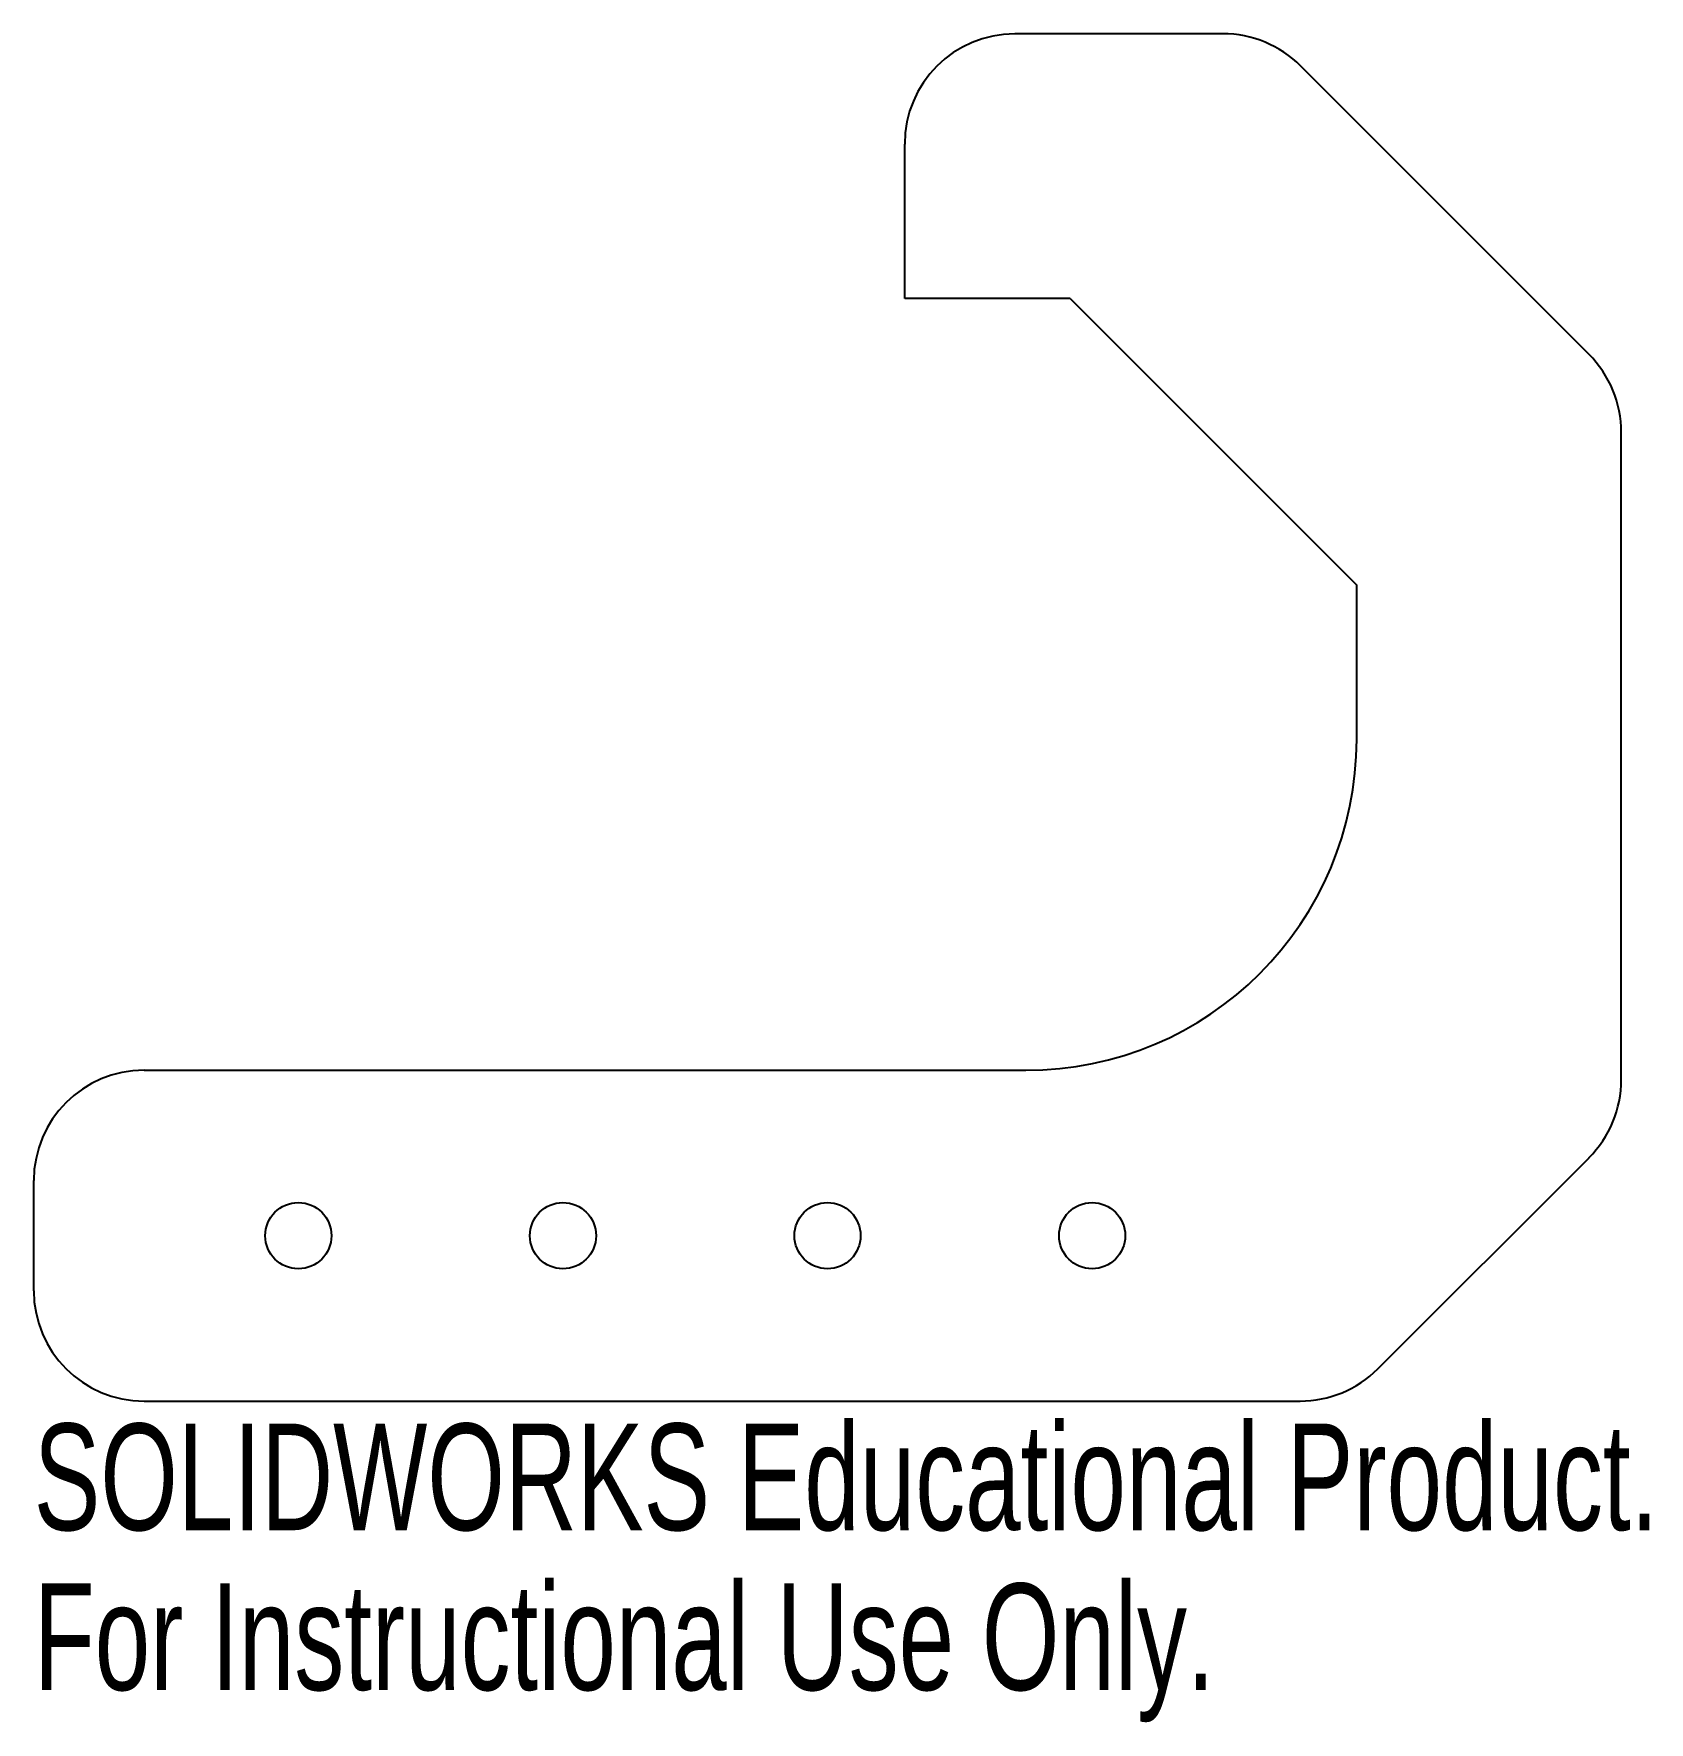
# Model space of a CAD drawing. Header units: millimetres. Extents: x 0 to 73.3, y -14.6 to 62.
import ezdxf

# ---------------------------------------------------------------- set-up
doc = ezdxf.new("R2010")
doc.units = ezdxf.units.MM
doc.styles.add('SLDTEXTSTYLE0', font='TXT', dxfattribs={"width": 0.7})

msp = doc.modelspace()

# ---------------------------------------------------------------- linework, layer by layer
at = {"color": 7, "linetype": 'Continuous', "lineweight": 25}
for p, q in [((53.929, 62), (44.5, 62)), ((70.536, 47.464), (57.464, 60.536)), ((39.5, 50), (39.5, 57)), ((47, 50), (39.5, 50)), ((47, 50), (60, 37)), ((72, 14.571), (72, 43.929)), ((60, 30), (60, 37)), ((5, 15), (45, 15)), ((60.964, 1.464), (70.536, 11.036)), ((0, 5), (0, 10)), ((5, 0), (57.429, 0))]:
    msp.add_line(p, q, dxfattribs=at)
at = {"color": 7, "linetype": 'Continuous'}
msp.add_line((47, 50), (39.5, 50), dxfattribs=at)
at = {"color": 7, "linetype": 'Continuous', "lineweight": 25}
for centre in [(12, 7.5), (24, 7.5), (36, 7.5), (48, 7.5)]:
    msp.add_circle(centre, 1.5, dxfattribs=at)
for centre, radius, start, end in [((44.5, 57), 5, 90, 180), ((53.929, 57), 5, 45, 90), ((67, 43.929), 5, 0, 45), ((45, 30), 15, 270, 0), ((5, 10), 5, 90, 180), ((67, 14.571), 5, 315, 0), ((5, 5), 5, 180, 270), ((57.429, 5), 5, 270, 315)]:
    msp.add_arc(centre, radius, start, end, dxfattribs=at)

# ---------------------------------------------------------------- texts
at = {"color": 7, "linetype": 'Continuous', "char_height": 4.83362, "attachment_point": 1, "style": 'SLDTEXTSTYLE0'}
for s, insert in [('SOLIDWORKS Educational Product.', (0, -1.02)), ('For Instructional Use Only.', (0, -8.27))]:
    msp.add_mtext(s, dxfattribs=dict(at, insert=insert))

doc.saveas('drawing.dxf')
